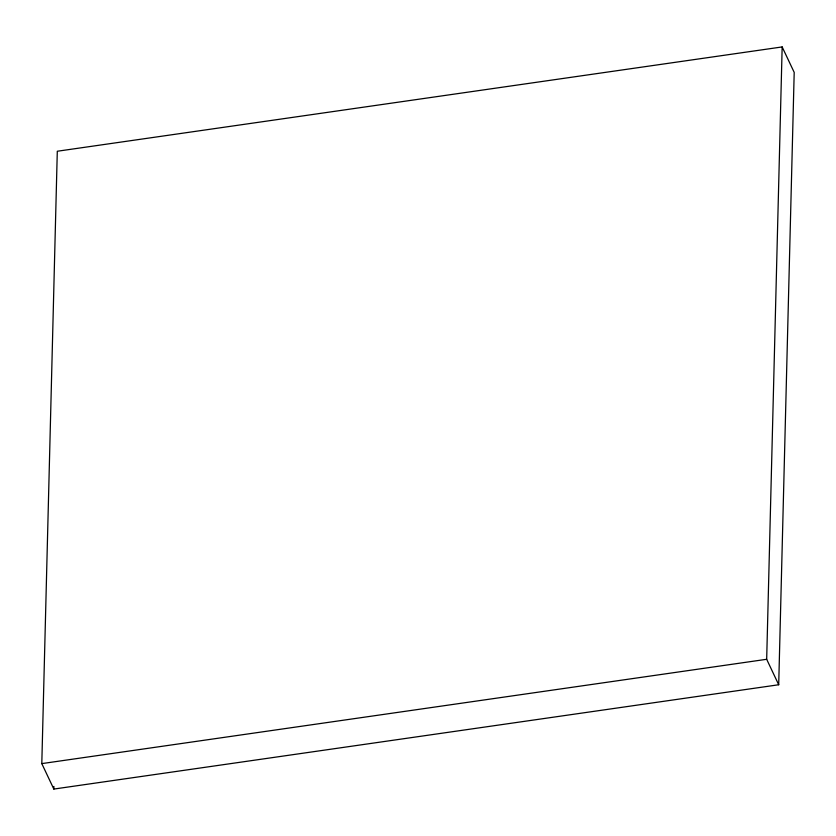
<?xml version="1.0" encoding="UTF-8"?>
<svg xmlns="http://www.w3.org/2000/svg" width="836" height="836" viewBox="0 0 836 836"><rect width="100%" height="100%" fill="white"/><g stroke="black" fill="none" stroke-linecap="round" stroke-linejoin="round"><path stroke-width="1.25" d="M41.8 763.613L57.297 151.243L782.162 46.931L794.2 72.387L778.703 684.757L53.838 789.069L41.8 763.613L766.675 659.29L778.703 684.757M53.838 789.069L53.901 786.457M766.675 659.29L782.162 46.931"/></g></svg>
